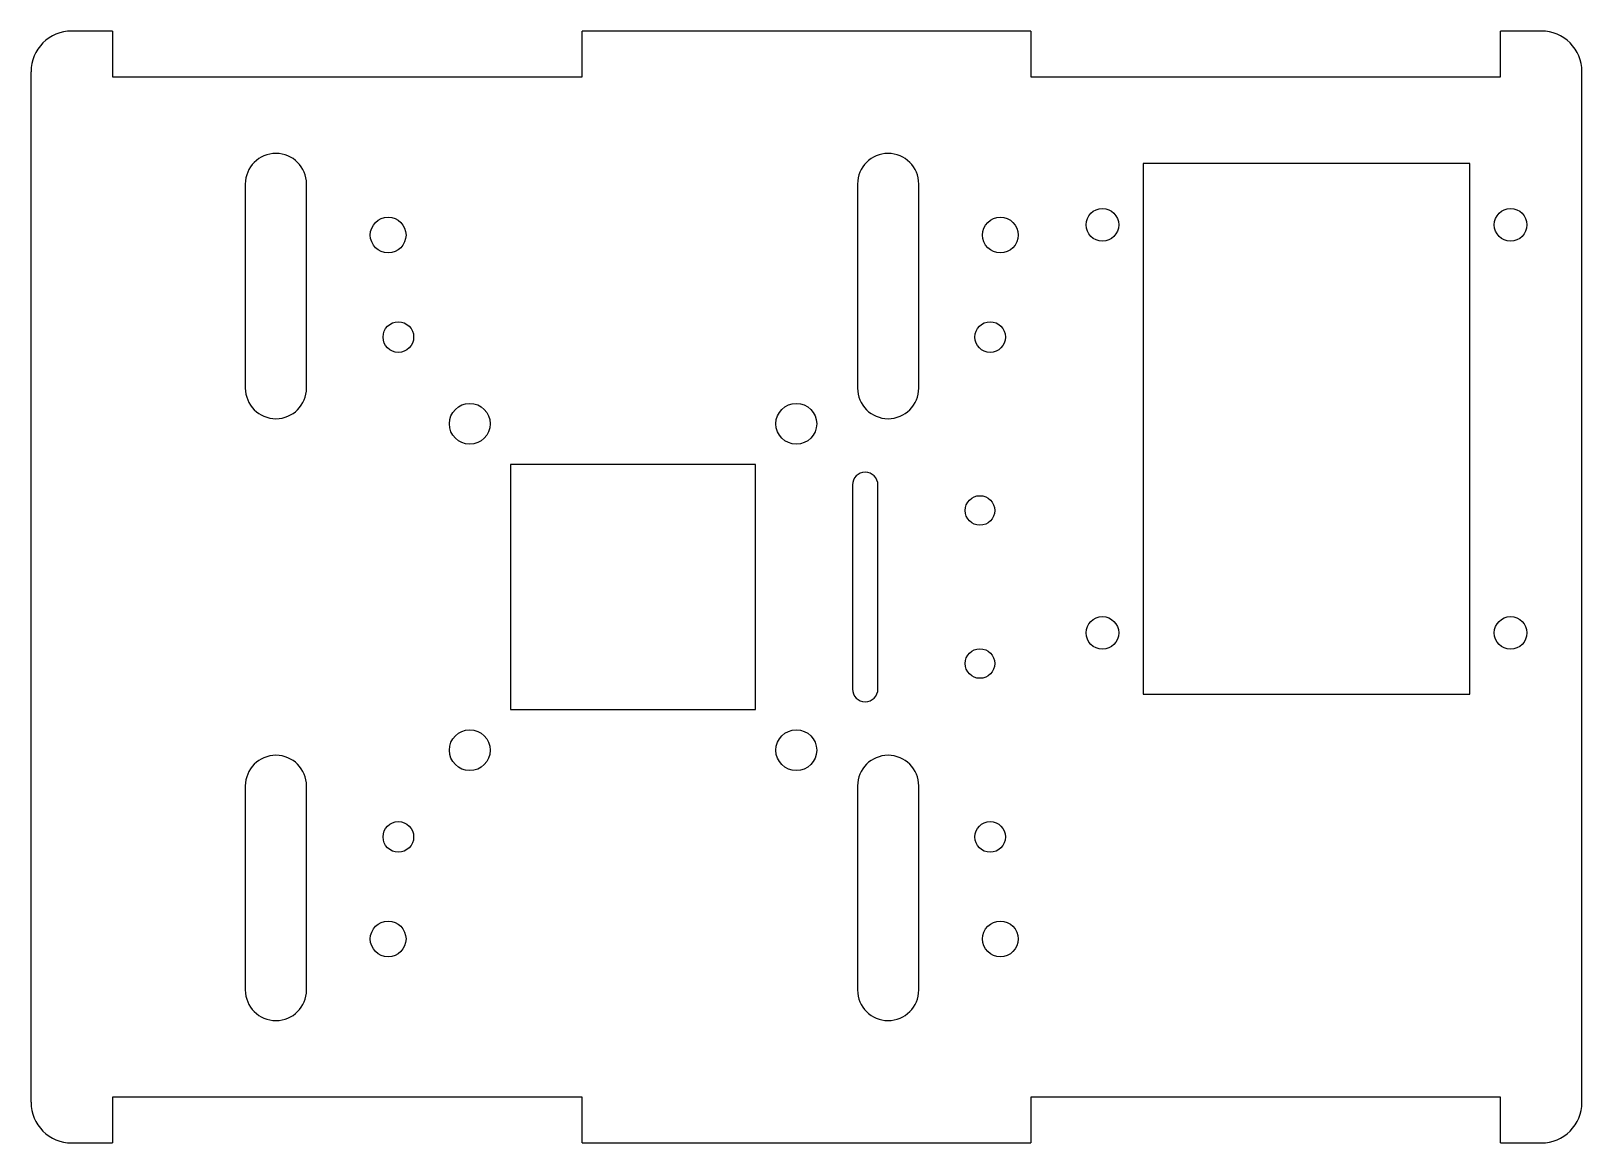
# Model space of a CAD drawing. Header units: millimetres. Extents: x -84 to 68, y -54 to 55.
import ezdxf

# ---------------------------------------------------------------- set-up
doc = ezdxf.new("R2010")
doc.units = ezdxf.units.MM

msp = doc.modelspace()

# ---------------------------------------------------------------- linework, layer by layer
at = {"color": 7, "linetype": 'Continuous', "lineweight": 25}
for p, q in [((-75.5, 54.5), (-79.5, 54.5)), ((-75.5, 54.5), (-75.5, 50)), ((14.5, 54.5), (-29.5, 54.5)), ((-29.5, 50), (-29.5, 54.5)), ((14.5, 54.5), (14.5, 50)), ((64.5, 54.5), (60.5, 54.5)), ((60.5, 50), (60.5, 54.5)), ((-83.5, -50.5), (-83.5, 50.5)), ((68.5, -50.5), (68.5, 50.5)), ((-75.5, 50), (-29.5, 50)), ((14.5, 50), (60.5, 50)), ((25.5, 41.5), (25.5, -10.5)), ((57.5, 41.5), (25.5, 41.5)), ((57.5, -10.5), (57.5, 41.5)), ((-62.5, 39.5), (-62.5, 19.5)), ((-56.5, 19.5), (-56.5, 39.5)), ((-2.5, 39.5), (-2.5, 19.5)), ((3.5, 19.5), (3.5, 39.5)), ((-36.5, 12), (-36.5, -12)), ((-12.5, 12), (-36.5, 12)), ((-12.5, -12), (-12.5, 12)), ((-3, 10), (-3, -10)), ((-0.5, -10), (-0.5, 10)), ((25.5, -10.5), (57.5, -10.5)), ((-36.5, -12), (-12.5, -12)), ((-62.5, -19.5), (-62.5, -39.5)), ((-56.5, -39.5), (-56.5, -19.5)), ((-2.5, -19.5), (-2.5, -39.5)), ((3.5, -39.5), (3.5, -19.5)), ((-75.5, -50), (-75.5, -54.5)), ((-29.5, -50), (-75.5, -50)), ((-29.5, -54.5), (-29.5, -50)), ((14.5, -50), (14.5, -54.5)), ((60.5, -50), (14.5, -50)), ((60.5, -54.5), (60.5, -50)), ((-79.5, -54.5), (-75.5, -54.5)), ((-29.5, -54.5), (14.5, -54.5)), ((60.5, -54.5), (64.5, -54.5))]:
    msp.add_line(p, q, dxfattribs=at)
for centre, radius in [((21.5, 35.5), 1.6), ((61.5, 35.5), 1.6), ((-48.5, 34.5), 1.75), ((11.5, 34.5), 1.75), ((-47.5, 24.5), 1.5), ((10.5, 24.5), 1.5), ((-40.5, 16), 2), ((-8.5, 16), 2), ((9.5, 7.5), 1.45), ((21.5, -4.5), 1.6), ((61.5, -4.5), 1.6), ((9.5, -7.5), 1.45), ((-40.5, -16), 2), ((-8.5, -16), 2), ((-47.5, -24.5), 1.5), ((10.5, -24.5), 1.5), ((-48.5, -34.5), 1.75), ((11.5, -34.5), 1.75)]:
    msp.add_circle(centre, radius, dxfattribs=at)
for centre, radius, start, end in [((-79.5, 50.5), 4, 90, 180), ((64.5, 50.5), 4, 0, 90), ((-59.5, 39.5), 3, 0, 180), ((0.5, 39.5), 3, 0, 180), ((-59.5, 19.5), 3, 180, 0), ((0.5, 19.5), 3, 180, 0), ((-1.75, 10), 1.25, 0, 180), ((-1.75, -10), 1.25, 180, 0), ((-59.5, -19.5), 3, 0, 180), ((0.5, -19.5), 3, 0, 180), ((-59.5, -39.5), 3, 180, 0), ((0.5, -39.5), 3, 180, 0), ((-79.5, -50.5), 4, 180, 270), ((64.5, -50.5), 4, 270, 0)]:
    msp.add_arc(centre, radius, start, end, dxfattribs=at)

doc.saveas('drawing.dxf')
